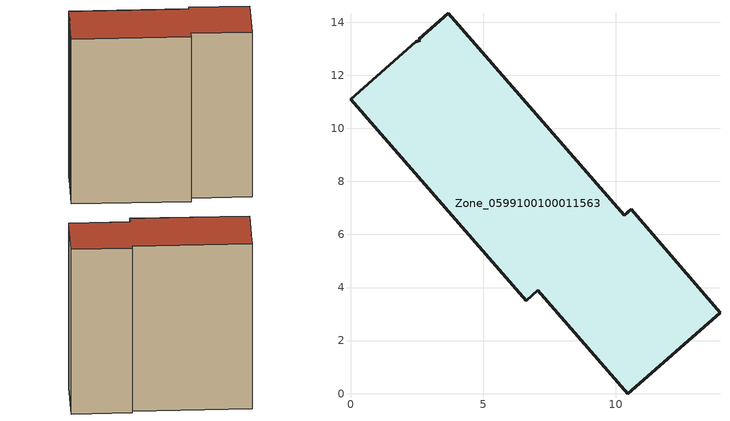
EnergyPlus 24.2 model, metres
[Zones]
Zone_0599100100011563
 floor ground (C_G): 3.69,14.33 10.32,6.73 10.58,6.95 13.93,3.05 10.45,0 7.06,3.89 6.62,3.5 0,11.1 2.46,13.26 2.62,13.32 2.58,13.36 z3.81
 wall outside (C_F): 10.32,6.73 3.69,14.33 2.58,13.36 2.62,13.32 2.46,13.26 0,11.1 6.62,3.5 7.06,3.89 10.45,0 13.93,3.05 10.58,6.95 10.32,6.73 z3.81:19.58
 roof outside (C_R): 2.62,13.32 2.46,13.26 0,11.1 6.62,3.5 7.06,3.89 10.45,0 13.93,3.05 10.58,6.95 10.32,6.73 3.69,14.33 2.58,13.36 z19.58
[BUILDING]
Pand.0599100100011563: North Axis=0; Terrain=City; Loads Convergence Tolerance Value=0.04; Temperature Convergence Tolerance Value=0.4; Solar Distribution=FullExterior; Maximum Number of Warmup Days=25; Minimum Number of Warmup Days=1
[Site:Location]
Rotterdam.The.Hague.AP_ZH_NLD Design_Conditions: Latitude=51.96; Longitude=4.45; Time Zone=1; Elevation=-4.5
[SITE:GROUNDTEMPERATURE:BUILDINGSURFACE]
18, 18, 18, 18, 18, 18, 18, 18, 18, 18, 18, 18
[MATERIAL] Thermal Absorptance=0.9; Solar Absorptance=0.7; Visible Absorptance=0.7
Name | Roughness | Thickness | Conductivity | Density | Specific Heat
G.TI.2015-2018 | MediumSmooth | 0.15 | 0.0428571 | 540 | 1210
F.TI.2015-2018 | Rough | 0.3 | 0.0666667 | 1920 | 840
R.TI.2015-2018 | MediumRough | 0.2 | 0.0333333 | 1500 | 1000
[CONSTRUCTION]
C_G: G.TI.2015-2018
C_F: F.TI.2015-2018
C_R: R.TI.2015-2018
[ZONE]
Zone_0599100100011563: Type=1; Multiplier=1; Ceiling Height=Autocalculate; Volume=Autocalculate; Floor Area=autocalculate; Part of Total Floor Area=Yes
[ZONEINFILTRATION:DESIGNFLOWRATE]
Infil_Zone_0599100100011563: Zone or ZoneList or Space or SpaceList=Zone_0599100100011563; Schedule=AlwaysOn; Design Flow Rate Calculation Method=Flow/Area; Flow Rate per Floor Area=0.0015; Constant Term Coefficient=1; Temperature Term Coefficient=0; Velocity Term Coefficient=0; Velocity Squared Term Coefficient=0
[HVACTEMPLATE:ZONE:IDEALLOADSAIRSYSTEM]
Zone_0599100100011563: Maximum Heating Supply Air Temperature=50; Minimum Cooling Supply Air Temperature=13; Maximum Heating Supply Air Humidity Ratio=0.0156; Minimum Cooling Supply Air Humidity Ratio=0.0077; Heating Limit=NoLimit; Cooling Limit=NoLimit; Dehumidification Control Type=ConstantSensibleHeatRatio; Cooling Sensible Heat Ratio=0.7; Dehumidification Setpoint=60; Humidification Control Type=None; Humidification Setpoint=30; Outdoor Air Method=None; Outdoor Air Flow Rate per Person=0.00944; Outdoor Air Flow Rate per Zone Floor Area=0; Outdoor Air Flow Rate per Zone=0; Demand Controlled Ventilation Type=None; Outdoor Air Economizer Type=NoEconomizer; Heat Recovery Type=None; Sensible Heat Recovery Effectiveness=0.7; Latent Heat Recovery Effectiveness=0.65
[ZONECONTROL:THERMOSTAT]
ThermostatControl_Zone_0599100100011563: Zone or ZoneList=Zone_0599100100011563; Control Type Schedule=DualSetpointControlType; Control 1=Thermostat_Zone_0599100100011563; Temperature Difference Between Cutout And Setpoint=0
[THERMOSTATSETPOINT:DUALSETPOINT]
Thermostat_Zone_0599100100011563: Heating Setpoint Temperature Schedule=HeatingSetpoint_Zone_0599100100011563; Cooling Setpoint Temperature Schedule=CoolingSetpoint_Zone_0599100100011563
[SCHEDULE:COMPACT]
HeatingSetpoint_Zone_0599100100011563: Through: 12/31, For: AllDays, Until: 24:00, 21
CoolingSetpoint_Zone_0599100100011563: Through: 12/31, For: AllDays, Until: 24:00, 24
DualSetpointControlType: Through: 12/31, For: AllDays, Until: 24:00, 4
AlwaysOn: Through: 12/31, For: AllDays, Until: 24:00, 1
